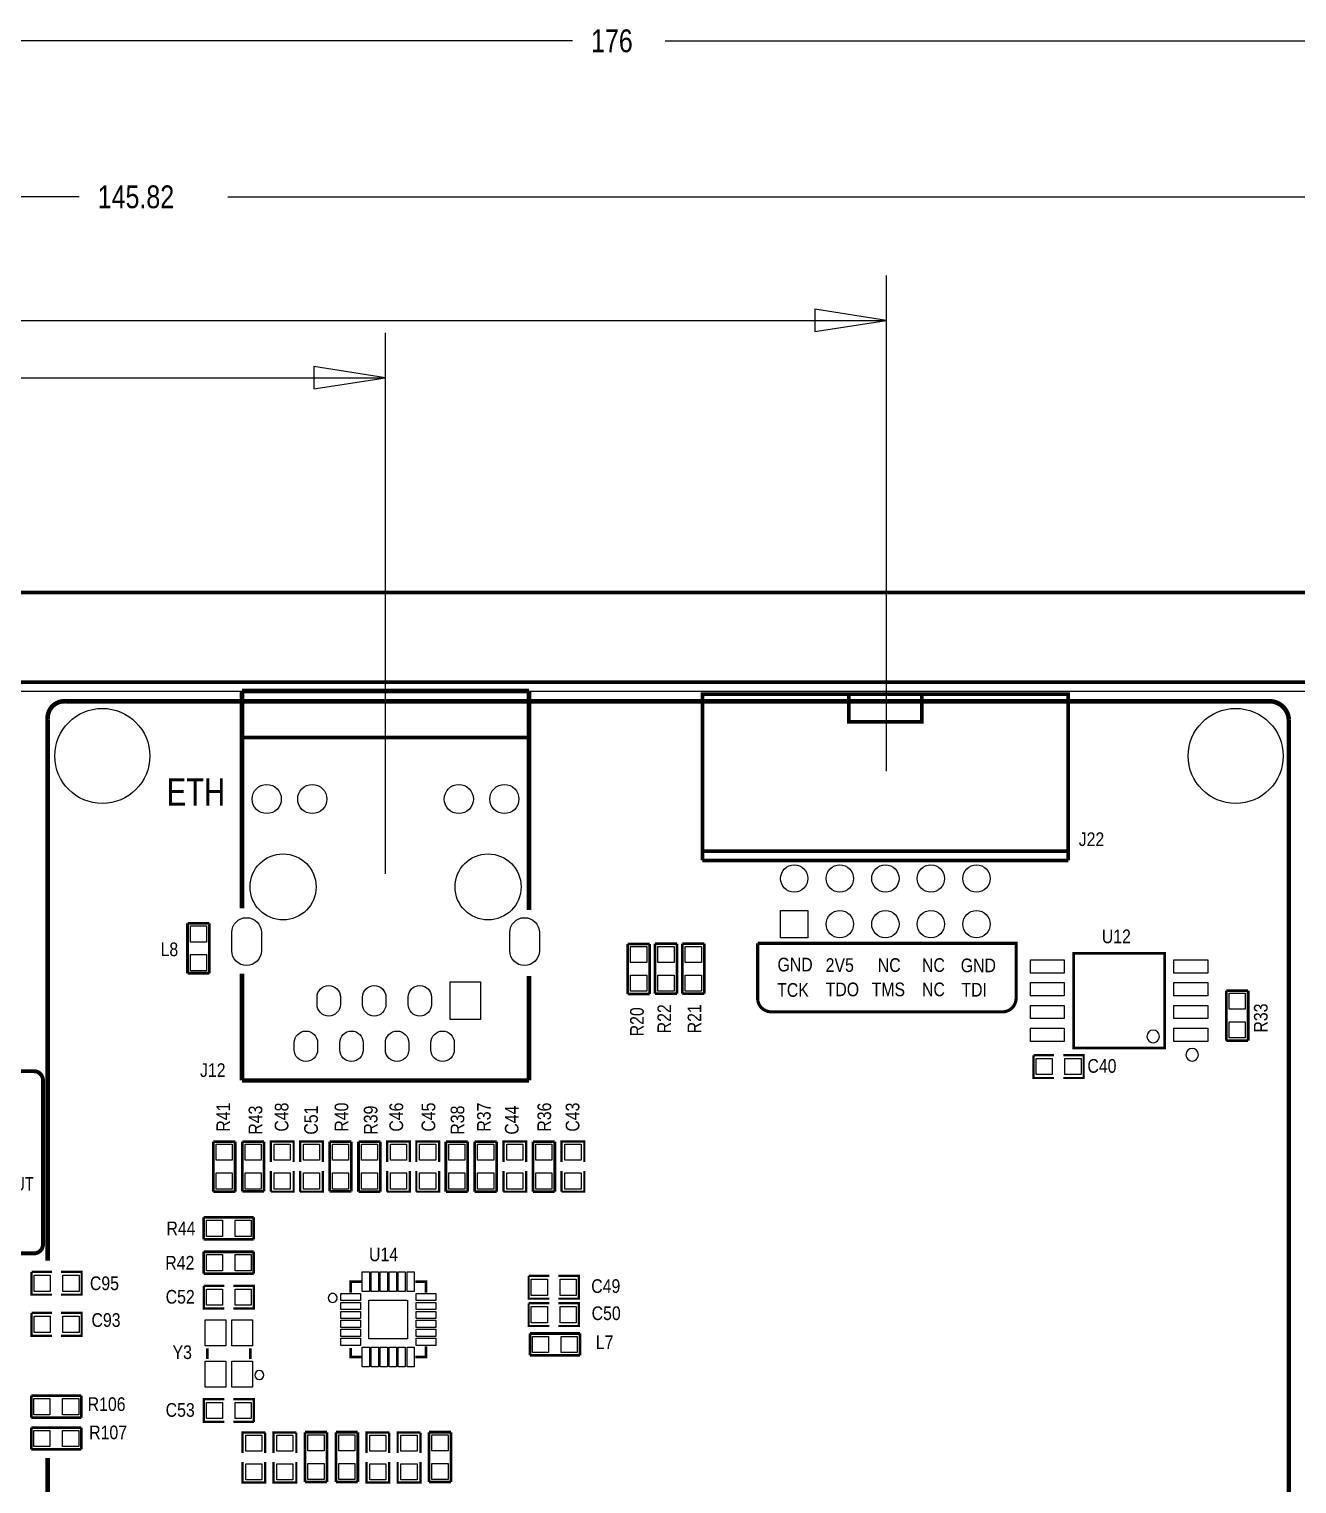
# Model space of a CAD drawing. Extents: x -25 to 204, y -24 to 158.
# Drawn here: x 52.4 to 123.1, y 75.3 to 156.4 of the extents above; entities that cross this region are included whole.
import ezdxf
from ezdxf.enums import TextEntityAlignment as Align

# ---------------------------------------------------------------- set-up
doc = ezdxf.new("R2010")
doc.units = 0
for name, color, linetype in [('BG_DESIGN_OUTLINE', 85, 'CONTINUOUS'), ('BG_DIMENSION', 2, 'CONTINUOUS'), ('BG_OUTLINE', 3, 'CONTINUOUS'), ('BG_SILKSCREEN_TOP', 7, 'CONTINUOUS'), ('PG_SILKSCREEN_TOP', 254, 'CONTINUOUS'), ('PIN_SOLDERMASK_TOP', 92, 'CONTINUOUS'), ('RD_SILKSCREEN_TOP', 7, 'CONTINUOUS'), ('RKI_ALL', 43, 'CONTINUOUS')]:
    doc.layers.add(name, color=color, linetype=linetype)

msp = doc.modelspace()

# ---------------------------------------------------------------- linework, layer by layer
at = {"layer": 'BG_DESIGN_OUTLINE'}
msp.add_lwpolyline([(0.007595, 117.940607), (0.007595, 2.004593, 0.414214), (2.039595, -0.027407), (173.975497, -0.027407, 0.414218), (176.007497, 2.004593), (176.007497, 117.940607, 0.414214), (173.975497, 119.972607), (2.039595, 119.972607, 0.414209)], format="xyb", close=True, dxfattribs=at)
at = {"layer": 'BG_DIMENSION'}
for points in [[(82.674993, 155.728187), (0.007595, 155.728187)], [(87.831193, 155.728187), (176.007497, 155.728187)], [(55.169587, 147.029907), (0.007595, 147.029907)], [(63.449987, 147.029907), (145.831611, 147.029907)], [(100.1776, 115.004799), (100.1776, 142.637307)], [(96.177608, 139.512294), (100.1776, 140.137109), (96.177608, 140.761999), (96.177608, 139.512294)], [(49.558702, 140.137109), (100.1776, 140.137109)], [(72.245195, 109.269505), (72.245195, 139.438101)], [(68.245203, 136.313189), (72.245195, 136.938004), (68.245203, 137.562793), (68.245203, 136.313189)], [(44.239409, 136.938004), (72.245195, 136.938004)]]:
    msp.add_lwpolyline(points, dxfattribs=at)
at = {"layer": 'BG_OUTLINE', "const_width": 0.2032}
for points in [[(173.975497, 119.972607), (173.975497, 121.472604), (176.007497, 121.472604), (176.007497, 123.956597, 0.414214), (174.991497, 124.972597), (1.023595, 124.972597, 0.414214), (0.007595, 123.956597), (0.007595, 121.472604), (2.039595, 121.472604), (2.039595, 119.972607)], [(0.007595, 117.940607), (0.007595, 2.004593, 0.414214), (2.039595, -0.027407), (173.975497, -0.027407, 0.414218), (176.007497, 2.004593), (176.007497, 117.940607, 0.414214), (173.975497, 119.972607), (2.039595, 119.972607, 0.414209), (0.007595, 117.940607)]]:
    msp.add_lwpolyline(points, format="xyb", dxfattribs=at)
at = {"layer": 'BG_SILKSCREEN_TOP'}
for points, const_width in [([(85.416593, 118.898899), (54.407587, 118.898899, 0.457842), (53.407589, 117.898901)], 0.254), ([(121.607605, 118.898899, -0.370521), (122.607603, 117.898901), (122.607603, 1.664995, -0.414214), (121.591603, 0.648995), (54.423589, 0.648995, -0.414223), (53.407589, 1.664995), (53.407589, 76.696087)], 0.254), ([(92.990899, 105.401897), (107.4039, 105.401897), (107.4039, 102.340893, -0.414214), (106.6419, 101.578893), (93.752899, 101.578893, -0.414201), (92.990899, 102.340893), (92.990899, 105.401897)], 0.174803), ([(48.013595, 98.270593), (52.635912, 98.270593, -0.414204), (53.143912, 97.762593), (53.143912, 88.618593, -0.414223), (52.635912, 88.110593), (48.013595, 88.110593)], 0.219989)]:
    msp.add_lwpolyline(points, format="xyb", dxfattribs=dict(at, const_width=const_width))
at = {"layer": 'BG_SILKSCREEN_TOP', "const_width": 0.254}
for points in [[(121.607605, 118.898899), (85.416593, 118.898899)], [(53.407589, 87.706505), (53.407589, 117.898901)]]:
    msp.add_lwpolyline(points, dxfattribs=at)
at = {"layer": 'PG_SILKSCREEN_TOP'}
for points, const_width in [([(64.245185, 119.467401), (80.245204, 119.467401)], 0.254), ([(64.245185, 107.344515), (64.245185, 119.467401)], 0.254), ([(80.245204, 119.467401), (80.245204, 107.250509)], 0.254), ([(89.914197, 110.028203), (89.914197, 119.299203), (110.314003, 119.299203), (110.314003, 110.028203)], 0.2032), ([(98.0821, 119.283201), (98.0821, 117.759201), (102.1461, 117.759201), (102.1461, 119.283201)], 0.2032), ([(64.245185, 116.872512), (80.245204, 116.872512)], 0.199898), ([(110.314003, 110.536203), (89.914197, 110.536203)], 0.2032), ([(110.314003, 110.028203), (89.914197, 110.028203)], 0.2032), ([(61.202799, 103.736597), (61.202799, 106.517897)], 0.1524), ([(61.202799, 106.517897), (62.421999, 106.517897)], 0.1524), ([(62.421999, 106.517897), (62.421999, 103.736597)], 0.1524), ([(85.748901, 102.582193), (85.748901, 105.363493)], 0.1524), ([(85.748901, 105.363493), (86.968101, 105.363493)], 0.1524), ([(86.968101, 105.363493), (86.968101, 102.582193)], 0.1524), ([(87.272901, 102.594893), (87.272901, 105.376193)], 0.1524), ([(87.272901, 105.376193), (88.492101, 105.376193)], 0.1524), ([(88.492101, 105.376193), (88.492101, 102.594893)], 0.1524), ([(88.796901, 102.594893), (88.796901, 105.376193)], 0.1524), ([(88.796901, 105.376193), (90.016101, 105.376193)], 0.1524), ([(90.016101, 105.376193), (90.016101, 102.594893)], 0.1524), ([(115.685595, 104.848914), (110.605595, 104.848914), (110.605595, 99.568711), (115.685595, 99.568711), (115.685595, 104.848914)], 0.1524), ([(62.421999, 103.736597), (61.202799, 103.736597)], 0.1524), ([(64.245185, 103.700301), (64.245185, 97.752408)], 0.254), ([(80.245204, 97.752408), (80.245204, 103.569516)], 0.254), ([(86.968101, 102.582193), (85.748901, 102.582193)], 0.1524), ([(88.492101, 102.594893), (87.272901, 102.594893)], 0.1524), ([(90.016101, 102.594893), (88.796901, 102.594893)], 0.1524), ([(119.123206, 99.978693), (119.123206, 102.759993)], 0.1524), ([(119.123206, 102.759993), (120.342406, 102.759993)], 0.1524), ([(120.342406, 102.759993), (120.342406, 99.978693)], 0.1524), ([(120.342406, 99.978693), (119.123206, 99.978693)], 0.1524), ([(109.519695, 97.892108), (108.376695, 97.892108), (108.376695, 99.162108)], 0.127), ([(108.376695, 99.162108), (109.519695, 99.162108)], 0.127), ([(110.027695, 99.162108), (111.170695, 99.162108), (111.170695, 97.892108), (110.027695, 97.892108)], 0.127), ([(64.245185, 97.752408), (80.245204, 97.752408)], 0.254), ([(62.641505, 91.553309), (62.641505, 94.334609)], 0.1524), ([(62.641505, 94.334609), (63.860705, 94.334609)], 0.1524), ([(63.860705, 94.334609), (63.860705, 91.553309)], 0.1524), ([(64.255904, 91.566009), (64.255904, 94.347309)], 0.1524), ([(64.255904, 94.347309), (65.475104, 94.347309)], 0.1524), ([(65.475104, 94.347309), (65.475104, 91.566009)], 0.1524), ([(65.851303, 93.204309), (65.851303, 94.347309), (67.121303, 94.347309), (67.121303, 93.204309)], 0.127), ([(67.478402, 93.204309), (67.478402, 94.347309), (68.748402, 94.347309), (68.748402, 93.204309)], 0.127), ([(69.124601, 91.566009), (69.124601, 94.347309)], 0.1524), ([(69.124601, 94.347309), (70.343801, 94.347309)], 0.1524), ([(70.343801, 94.347309), (70.343801, 91.566009)], 0.1524), ([(70.739, 91.553309), (70.739, 94.334609)], 0.1524), ([(70.739, 94.334609), (71.9582, 94.334609)], 0.1524), ([(71.9582, 94.334609), (71.9582, 91.553309)], 0.1524), ([(72.334399, 93.204309), (72.334399, 94.347309), (73.604399, 94.347309), (73.604399, 93.204309)], 0.127), ([(73.961193, 93.204309), (73.961193, 94.347309), (75.231193, 94.347309), (75.231193, 93.204309)], 0.127), ([(75.607393, 91.553309), (75.607393, 94.334609)], 0.1524), ([(75.607393, 94.334609), (76.826593, 94.334609)], 0.1524), ([(76.826593, 94.334609), (76.826593, 91.553309)], 0.1524), ([(77.221791, 91.553309), (77.221791, 94.334609)], 0.1524), ([(77.221791, 94.334609), (78.440991, 94.334609)], 0.1524), ([(78.440991, 94.334609), (78.440991, 91.553309)], 0.1524), ([(78.817191, 93.204309), (78.817191, 94.347309), (80.087191, 94.347309), (80.087191, 93.204309)], 0.127), ([(80.46339, 91.553309), (80.46339, 94.334609)], 0.1524), ([(80.46339, 94.334609), (81.68259, 94.334609)], 0.1524), ([(81.68259, 94.334609), (81.68259, 91.553309)], 0.1524), ([(82.058789, 93.204309), (82.058789, 94.347309), (83.328789, 94.347309), (83.328789, 93.204309)], 0.127), ([(67.121303, 92.696309), (67.121303, 91.553309), (65.851303, 91.553309)], 0.127), ([(65.851303, 91.553309), (65.851303, 92.696309)], 0.127), ([(68.748402, 92.696309), (68.748402, 91.553309), (67.478402, 91.553309)], 0.127), ([(67.478402, 91.553309), (67.478402, 92.696309)], 0.127), ([(73.604399, 92.696309), (73.604399, 91.553309), (72.334399, 91.553309)], 0.127), ([(72.334399, 91.553309), (72.334399, 92.696309)], 0.127), ([(75.231193, 92.696309), (75.231193, 91.553309), (73.961193, 91.553309)], 0.127), ([(73.961193, 91.553309), (73.961193, 92.696309)], 0.127), ([(80.087191, 92.696309), (80.087191, 91.553309), (78.817191, 91.553309)], 0.127), ([(78.817191, 91.553309), (78.817191, 92.696309)], 0.127), ([(83.328789, 92.696309), (83.328789, 91.553309), (82.058789, 91.553309)], 0.127), ([(82.058789, 91.553309), (82.058789, 92.696309)], 0.127), ([(63.860705, 91.553309), (62.641505, 91.553309)], 0.1524), ([(65.475104, 91.566009), (64.255904, 91.566009)], 0.1524), ([(70.343801, 91.566009), (69.124601, 91.566009)], 0.1524), ([(71.9582, 91.553309), (70.739, 91.553309)], 0.1524), ([(76.826593, 91.553309), (75.607393, 91.553309)], 0.1524), ([(78.440991, 91.553309), (77.221791, 91.553309)], 0.1524), ([(81.68259, 91.553309), (80.46339, 91.553309)], 0.1524), ([(62.110595, 88.897993), (62.110595, 90.117193)], 0.1524), ([(62.110595, 90.117193), (64.891895, 90.117193)], 0.1524), ([(64.891895, 90.117193), (64.891895, 88.897993)], 0.1524), ([(64.891895, 88.897993), (62.110595, 88.897993)], 0.1524), ([(62.110595, 86.979811), (62.110595, 88.199011)], 0.1524), ([(62.110595, 88.199011), (64.891895, 88.199011)], 0.1524), ([(64.891895, 88.199011), (64.891895, 86.979811)], 0.1524), ([(53.650591, 85.807499), (52.507591, 85.807499), (52.507591, 87.077499)], 0.127), ([(52.507591, 87.077499), (53.650591, 87.077499)], 0.127), ([(54.158591, 87.077499), (55.301591, 87.077499), (55.301591, 85.807499), (54.158591, 85.807499)], 0.127), ([(64.891895, 86.979811), (62.110595, 86.979811)], 0.1524), ([(81.3689, 85.585808), (80.2259, 85.585808), (80.2259, 86.855808)], 0.127), ([(80.2259, 86.855808), (81.3689, 86.855808)], 0.127), ([(81.8769, 86.855808), (83.0199, 86.855808), (83.0199, 85.585808), (81.8769, 85.585808)], 0.127), ([(63.253112, 85.029802), (62.110112, 85.029802), (62.110112, 86.299802)], 0.127), ([(62.110112, 86.299802), (63.253112, 86.299802)], 0.127), ([(63.761112, 86.299802), (64.904112, 86.299802), (64.904112, 85.029802), (63.761112, 85.029802)], 0.127), ([(70.897598, 86.527589), (70.297599, 86.527589), (70.297599, 85.92759)], 0.150012), ([(74.49759, 85.92759), (74.49759, 86.527589), (73.897592, 86.527589)], 0.150012), ([(81.3689, 84.061808), (80.2259, 84.061808), (80.2259, 85.331808)], 0.127), ([(80.2259, 85.331808), (81.3689, 85.331808)], 0.127), ([(81.8769, 85.331808), (83.0199, 85.331808), (83.0199, 84.061808), (81.8769, 84.061808)], 0.127), ([(53.650591, 83.518502), (52.507591, 83.518502), (52.507591, 84.788502)], 0.127), ([(52.507591, 84.788502), (53.650591, 84.788502)], 0.127), ([(54.158591, 84.788502), (55.301591, 84.788502), (55.301591, 83.518502), (54.158591, 83.518502)], 0.127), ([(80.303599, 83.644689), (83.084899, 83.644689)], 0.1524), ([(80.303599, 82.425489), (80.303599, 83.644689)], 0.1524), ([(83.084899, 83.644689), (83.084899, 82.425489)], 0.1524), ([(62.307597, 82.222594), (62.307597, 82.822593)], 0.150012), ([(64.707592, 82.222594), (64.707592, 82.822593)], 0.150012), ([(70.297599, 82.827597), (70.297599, 82.327598), (70.897598, 82.327598)], 0.150012), ([(73.897592, 82.327598), (74.49759, 82.327598), (74.49759, 82.927596)], 0.150012), ([(83.084899, 82.425489), (80.303599, 82.425489)], 0.1524), ([(52.501013, 80.171011), (55.282313, 80.171011)], 0.1524), ([(52.501013, 78.951811), (52.501013, 80.171011)], 0.1524), ([(55.282313, 80.171011), (55.282313, 78.951811)], 0.1524), ([(63.253595, 78.712593), (62.110595, 78.712593), (62.110595, 79.982593), (63.253595, 79.982593)], 0.127), ([(63.761595, 79.982593), (64.904595, 79.982593), (64.904595, 78.712593)], 0.127), ([(55.282313, 78.951811), (52.501013, 78.951811)], 0.1524), ([(64.904595, 78.712593), (63.761595, 78.712593)], 0.127), ([(52.501013, 78.399411), (55.282313, 78.399411)], 0.1524), ([(52.501013, 77.180211), (52.501013, 78.399411)], 0.1524), ([(55.282313, 78.399411), (55.282313, 77.180211)], 0.1524), ([(64.263499, 76.97851), (64.263499, 78.12151), (65.533499, 78.12151)], 0.127), ([(65.533499, 78.12151), (65.533499, 76.97851)], 0.127), ([(65.999893, 76.97851), (65.999893, 78.12151), (67.269893, 78.12151)], 0.127), ([(67.269893, 78.12151), (67.269893, 76.97851)], 0.127), ([(67.755287, 75.359489), (67.755287, 78.140789)], 0.1524), ([(67.755287, 78.140789), (68.974487, 78.140789)], 0.1524), ([(68.974487, 78.140789), (68.974487, 75.359489)], 0.1524), ([(69.479211, 75.359489), (69.479211, 78.140789)], 0.1524), ([(69.479211, 78.140789), (70.698411, 78.140789)], 0.1524), ([(70.698411, 78.140789), (70.698411, 75.359489)], 0.1524), ([(71.183805, 76.97851), (71.183805, 78.12151), (72.453805, 78.12151)], 0.127), ([(72.453805, 78.12151), (72.453805, 76.97851)], 0.127), ([(72.920098, 76.97851), (72.920098, 78.12151), (74.190098, 78.12151)], 0.127), ([(74.190098, 78.12151), (74.190098, 76.97851)], 0.127), ([(74.675492, 75.359489), (74.675492, 78.140789)], 0.1524), ([(74.675492, 78.140789), (75.894692, 78.140789)], 0.1524), ([(75.894692, 78.140789), (75.894692, 75.359489)], 0.1524), ([(55.282313, 77.180211), (52.501013, 77.180211)], 0.1524), ([(65.533499, 76.47051), (65.533499, 75.32751), (64.263499, 75.32751), (64.263499, 76.47051)], 0.127), ([(67.269893, 76.47051), (67.269893, 75.32751), (65.999893, 75.32751), (65.999893, 76.47051)], 0.127), ([(72.453805, 76.47051), (72.453805, 75.32751), (71.183805, 75.32751), (71.183805, 76.47051)], 0.127), ([(74.190098, 76.47051), (74.190098, 75.32751), (72.920098, 75.32751), (72.920098, 76.47051)], 0.127), ([(68.974487, 75.359489), (67.755287, 75.359489)], 0.1524), ([(70.698411, 75.359489), (69.479211, 75.359489)], 0.1524), ([(75.894692, 75.359489), (74.675492, 75.359489)], 0.1524)]:
    msp.add_lwpolyline(points, dxfattribs=dict(at, const_width=const_width))
for points in [[(115.395578, 100.208817, 1), (114.695613, 100.208809, 1)], [(117.571012, 99.187025, 1), (116.87101, 99.187018, 1)], [(69.547588, 85.627591, 1), (69.047602, 85.627596, 1)], [(65.457578, 81.322596, 1), (64.957611, 81.322591, 1)]]:
    msp.add_lwpolyline(points, format="xyb", close=True, dxfattribs=at)
at = {"layer": 'PIN_SOLDERMASK_TOP'}
for points in [[(94.2721, 105.710203), (94.2721, 107.234203), (95.7961, 107.234203), (95.7961, 105.710203)], [(62.262347, 105.471049), (61.36245, 105.471049), (61.36245, 106.370946), (62.262347, 106.370946)], [(62.262347, 103.870849), (61.36245, 103.870849), (61.36245, 104.770746), (62.262347, 104.770746)], [(85.908553, 105.229241), (86.80845, 105.229241), (86.80845, 104.329344), (85.908553, 104.329344)], [(88.33245, 104.329344), (87.432553, 104.329344), (87.432553, 105.229241), (88.33245, 105.229241)], [(89.85645, 104.329344), (88.956553, 104.329344), (88.956553, 105.229241), (89.85645, 105.229241)], [(108.205803, 104.482113), (110.085403, 104.482113), (110.085403, 103.745513), (108.205803, 103.745513)], [(116.205787, 104.482113), (118.085387, 104.482113), (118.085387, 103.745513), (116.205787, 103.745513)], [(75.845289, 101.147347), (75.845289, 103.247444), (77.545286, 103.247444), (77.545286, 101.147347)], [(85.908553, 103.629041), (86.80845, 103.629041), (86.80845, 102.729144), (85.908553, 102.729144)], [(88.33245, 102.729144), (87.432553, 102.729144), (87.432553, 103.629041), (88.33245, 103.629041)], [(89.85645, 102.729144), (88.956553, 102.729144), (88.956553, 103.629041), (89.85645, 103.629041)], [(108.205803, 103.212113), (110.085403, 103.212113), (110.085403, 102.475513), (108.205803, 102.475513)], [(116.205787, 103.212113), (118.085387, 103.212113), (118.085387, 102.475513), (116.205787, 102.475513)], [(119.282858, 102.625741), (120.182754, 102.625741), (120.182754, 101.725844), (119.282858, 101.725844)], [(108.205803, 101.942113), (110.085403, 101.942113), (110.085403, 101.205513), (108.205803, 101.205513)], [(116.205787, 101.942113), (118.085387, 101.942113), (118.085387, 101.205513), (116.205787, 101.205513)], [(108.205803, 100.672113), (110.085403, 100.672113), (110.085403, 99.935513), (108.205803, 99.935513)], [(116.205787, 100.672113), (118.085387, 100.672113), (118.085387, 99.935513), (116.205787, 99.935513)], [(119.282858, 101.025541), (120.182754, 101.025541), (120.182754, 100.125644), (119.282858, 100.125644)], [(108.523634, 98.077147), (108.523634, 98.977044), (109.42353, 98.977044), (109.42353, 98.077147)], [(110.123834, 98.077147), (110.123834, 98.977044), (111.02373, 98.977044), (111.02373, 98.077147)], [(62.801157, 94.200358), (63.701054, 94.200358), (63.701054, 93.300461), (62.801157, 93.300461)], [(65.315452, 93.300461), (64.415556, 93.300461), (64.415556, 94.200358), (65.315452, 94.200358)], [(66.936252, 93.300461), (66.036355, 93.300461), (66.036355, 94.200358), (66.936252, 94.200358)], [(68.56335, 93.300461), (67.663454, 93.300461), (67.663454, 94.200358), (68.56335, 94.200358)], [(70.18415, 93.300461), (69.284253, 93.300461), (69.284253, 94.200358), (70.18415, 94.200358)], [(70.898652, 94.200358), (71.798548, 94.200358), (71.798548, 93.300461), (70.898652, 93.300461)], [(73.419348, 93.300461), (72.519451, 93.300461), (72.519451, 94.200358), (73.419348, 94.200358)], [(75.046142, 93.300461), (74.146245, 93.300461), (74.146245, 94.200358), (75.046142, 94.200358)], [(75.767044, 94.200358), (76.666941, 94.200358), (76.666941, 93.300461), (75.767044, 93.300461)], [(77.381443, 94.200358), (78.28134, 94.200358), (78.28134, 93.300461), (77.381443, 93.300461)], [(79.902139, 93.300461), (79.002242, 93.300461), (79.002242, 94.200358), (79.902139, 94.200358)], [(80.623042, 94.200358), (81.522938, 94.200358), (81.522938, 93.300461), (80.623042, 93.300461)], [(83.143738, 93.300461), (82.243841, 93.300461), (82.243841, 94.200358), (83.143738, 94.200358)], [(62.801157, 92.600158), (63.701054, 92.600158), (63.701054, 91.700261), (62.801157, 91.700261)], [(65.315452, 91.700261), (64.415556, 91.700261), (64.415556, 92.600158), (65.315452, 92.600158)], [(66.936252, 91.700261), (66.036355, 91.700261), (66.036355, 92.600158), (66.936252, 92.600158)], [(68.56335, 91.700261), (67.663454, 91.700261), (67.663454, 92.600158), (68.56335, 92.600158)], [(70.18415, 91.700261), (69.284253, 91.700261), (69.284253, 92.600158), (70.18415, 92.600158)], [(70.898652, 92.600158), (71.798548, 92.600158), (71.798548, 91.700261), (70.898652, 91.700261)], [(73.419348, 91.700261), (72.519451, 91.700261), (72.519451, 92.600158), (73.419348, 92.600158)], [(75.046142, 91.700261), (74.146245, 91.700261), (74.146245, 92.600158), (75.046142, 92.600158)], [(75.767044, 92.600158), (76.666941, 92.600158), (76.666941, 91.700261), (75.767044, 91.700261)], [(77.381443, 92.600158), (78.28134, 92.600158), (78.28134, 91.700261), (77.381443, 91.700261)], [(79.902139, 91.700261), (79.002242, 91.700261), (79.002242, 92.600158), (79.902139, 92.600158)], [(80.623042, 92.600158), (81.522938, 92.600158), (81.522938, 91.700261), (80.623042, 91.700261)], [(83.143738, 91.700261), (82.243841, 91.700261), (82.243841, 92.600158), (83.143738, 92.600158)], [(63.157443, 89.957542), (63.157443, 89.057645), (62.257546, 89.057645), (62.257546, 89.957542)], [(64.757643, 89.957542), (64.757643, 89.057645), (63.857746, 89.057645), (63.857746, 89.957542)], [(63.157443, 88.039359), (63.157443, 87.139462), (62.257546, 87.139462), (62.257546, 88.039359)], [(64.757643, 88.039359), (64.757643, 87.139462), (63.857746, 87.139462), (63.857746, 88.039359)], [(52.65453, 85.992538), (52.65453, 86.892435), (53.554427, 86.892435), (53.554427, 85.992538)], [(54.25473, 85.992538), (54.25473, 86.892435), (55.154627, 86.892435), (55.154627, 85.992538)], [(70.947686, 85.977628), (70.947686, 87.077728), (71.347686, 87.077728), (71.347686, 85.977628)], [(71.447508, 85.977628), (71.447508, 87.077728), (71.847507, 87.077728), (71.847507, 85.977628)], [(71.947684, 85.977628), (71.947684, 87.077728), (72.347684, 87.077728), (72.347684, 85.977628)], [(72.447506, 85.977628), (72.447506, 87.077728), (72.847505, 87.077728), (72.847505, 85.977628)], [(72.947682, 85.977628), (72.947682, 87.077728), (73.347682, 87.077728), (73.347682, 85.977628)], [(73.447504, 85.977628), (73.447504, 87.077728), (73.847503, 87.077728), (73.847503, 85.977628)], [(62.257051, 85.214841), (62.257051, 86.114738), (63.156948, 86.114738), (63.156948, 85.214841)], [(63.857251, 85.214841), (63.857251, 86.114738), (64.757148, 86.114738), (64.757148, 85.214841)], [(80.372839, 85.770847), (80.372839, 86.670744), (81.272736, 86.670744), (81.272736, 85.770847)], [(81.973039, 85.770847), (81.973039, 86.670744), (82.872936, 86.670744), (82.872936, 85.770847)], [(69.747435, 85.477502), (69.747435, 85.877502), (70.847534, 85.877502), (70.847534, 85.477502)], [(69.747435, 84.977681), (69.747435, 85.37768), (70.847534, 85.37768), (70.847534, 84.977681)], [(71.32259, 83.352589), (71.32259, 85.502598), (73.472599, 85.502598), (73.472599, 83.352589)], [(73.94763, 85.477502), (73.94763, 85.877502), (75.047729, 85.877502), (75.047729, 85.477502)], [(73.94763, 84.977681), (73.94763, 85.37768), (75.047729, 85.37768), (75.047729, 84.977681)], [(52.65453, 83.703541), (52.65453, 84.603438), (53.554427, 84.603438), (53.554427, 83.703541)], [(54.25473, 83.703541), (54.25473, 84.603438), (55.154627, 84.603438), (55.154627, 83.703541)], [(63.332589, 82.947599), (62.182578, 82.947599), (62.182578, 84.397609), (63.332589, 84.397609)], [(64.832611, 82.947599), (63.682601, 82.947599), (63.682601, 84.397609), (64.832611, 84.397609)], [(69.747435, 84.477504), (69.747435, 84.877504), (70.847534, 84.877504), (70.847534, 84.477504)], [(69.747435, 83.977683), (69.747435, 84.377682), (70.847534, 84.377682), (70.847534, 83.977683)], [(73.94763, 84.477504), (73.94763, 84.877504), (75.047729, 84.877504), (75.047729, 84.477504)], [(73.94763, 83.977683), (73.94763, 84.377682), (75.047729, 84.377682), (75.047729, 83.977683)], [(80.372839, 84.246847), (80.372839, 85.146744), (81.272736, 85.146744), (81.272736, 84.246847)], [(81.973039, 84.246847), (81.973039, 85.146744), (82.872936, 85.146744), (82.872936, 84.246847)], [(69.747435, 83.477506), (69.747435, 83.877506), (70.847534, 83.877506), (70.847534, 83.477506)], [(73.94763, 83.477506), (73.94763, 83.877506), (75.047729, 83.877506), (75.047729, 83.477506)], [(69.747435, 82.977685), (69.747435, 83.377684), (70.847534, 83.377684), (70.847534, 82.977685)], [(70.947686, 81.777434), (70.947686, 82.877533), (71.347686, 82.877533), (71.347686, 81.777434)], [(71.447508, 81.777434), (71.447508, 82.877533), (71.847507, 82.877533), (71.847507, 81.777434)], [(71.947684, 81.777434), (71.947684, 82.877533), (72.347684, 82.877533), (72.347684, 81.777434)], [(72.447506, 81.777434), (72.447506, 82.877533), (72.847505, 82.877533), (72.847505, 81.777434)], [(72.947682, 81.777434), (72.947682, 82.877533), (73.347682, 82.877533), (73.347682, 81.777434)], [(73.447504, 81.777434), (73.447504, 82.877533), (73.847503, 82.877533), (73.847503, 81.777434)], [(73.94763, 82.977685), (73.94763, 83.377684), (75.047729, 83.377684), (75.047729, 82.977685)], [(80.437838, 82.585128), (80.437838, 83.485025), (81.337734, 83.485025), (81.337734, 82.585128)], [(82.038038, 82.585128), (82.038038, 83.485025), (82.937934, 83.485025), (82.937934, 82.585128)], [(63.332589, 80.647578), (62.182578, 80.647578), (62.182578, 82.097588), (63.332589, 82.097588)], [(64.832611, 80.647578), (63.682601, 80.647578), (63.682601, 82.097588), (64.832611, 82.097588)], [(52.635252, 79.11145), (52.635252, 80.011346), (53.535148, 80.011346), (53.535148, 79.11145)], [(54.235452, 79.11145), (54.235452, 80.011346), (55.135348, 80.011346), (55.135348, 79.11145)], [(63.157443, 79.797542), (63.157443, 78.897645), (62.257546, 78.897645), (62.257546, 79.797542)], [(64.757643, 79.797542), (64.757643, 78.897645), (63.857746, 78.897645), (63.857746, 79.797542)], [(52.635252, 77.33985), (52.635252, 78.239747), (53.535148, 78.239747), (53.535148, 77.33985)], [(54.235452, 77.33985), (54.235452, 78.239747), (55.135348, 78.239747), (55.135348, 77.33985)], [(64.44855, 77.974558), (65.348447, 77.974558), (65.348447, 77.074662), (64.44855, 77.074662)], [(66.184945, 77.974558), (67.084842, 77.974558), (67.084842, 77.074662), (66.184945, 77.074662)], [(68.814836, 77.09394), (67.914939, 77.09394), (67.914939, 77.993837), (68.814836, 77.993837)], [(70.538759, 77.09394), (69.638863, 77.09394), (69.638863, 77.993837), (70.538759, 77.993837)], [(71.368857, 77.974558), (72.268753, 77.974558), (72.268753, 77.074662), (71.368857, 77.074662)], [(73.10515, 77.974558), (74.005046, 77.974558), (74.005046, 77.074662), (73.10515, 77.074662)], [(75.73504, 77.09394), (74.835144, 77.09394), (74.835144, 77.993837), (75.73504, 77.993837)], [(64.44855, 76.374358), (65.348447, 76.374358), (65.348447, 75.474462), (64.44855, 75.474462)], [(66.184945, 76.374358), (67.084842, 76.374358), (67.084842, 75.474462), (66.184945, 75.474462)], [(68.814836, 75.49374), (67.914939, 75.49374), (67.914939, 76.393637), (68.814836, 76.393637)], [(70.538759, 75.49374), (69.638863, 75.49374), (69.638863, 76.393637), (70.538759, 76.393637)], [(71.368857, 76.374358), (72.268753, 76.374358), (72.268753, 75.474462), (71.368857, 75.474462)], [(73.10515, 76.374358), (74.005046, 76.374358), (74.005046, 75.474462), (73.10515, 75.474462)], [(75.73504, 75.49374), (74.835144, 75.49374), (74.835144, 76.393637), (75.73504, 76.393637)]]:
    msp.add_lwpolyline(points, close=True, dxfattribs=at)
for points in [[(65.320697, 106.005401), (65.320697, 104.989401, -1), (63.669697, 104.989401), (63.669697, 106.005401, -1)], [(80.820692, 106.005401), (80.820692, 104.989401, -1), (79.169692, 104.989401), (79.169692, 106.005401, -1)], [(69.725299, 102.397408), (69.725299, 101.997408, -1), (68.425301, 101.997408), (68.425301, 102.397408, -1)], [(72.265299, 102.397408), (72.265299, 101.997408, -1), (70.965301, 101.997408), (70.965301, 102.397408, -1)], [(74.805299, 102.397408), (74.805299, 101.997408, -1), (73.505301, 101.997408), (73.505301, 102.397408, -1)], [(68.455299, 99.857408), (68.455299, 99.457408, -1), (67.155301, 99.457408), (67.155301, 99.857408, -1)], [(70.995299, 99.857408), (70.995299, 99.457408, -1), (69.695301, 99.457408), (69.695301, 99.857408, -1)], [(73.535299, 99.857408), (73.535299, 99.457408, -1), (72.235301, 99.457408), (72.235301, 99.857408, -1)], [(76.075299, 99.857408), (76.075299, 99.457408, -1), (74.775301, 99.457408), (74.775301, 99.857408, -1)]]:
    msp.add_lwpolyline(points, format="xyb", close=True, dxfattribs=at)
for centre, radius in [((56.452795, 115.850187), 2.649995), ((119.647995, 115.850187), 2.649995), ((65.620087, 113.447297), 0.813549), ((68.160087, 113.447297), 0.813549), ((76.330302, 113.447297), 0.813549), ((78.870302, 113.447297), 0.813549), ((66.530195, 108.547408), 1.8415), ((77.960195, 108.547408), 1.8415), ((95.0341, 109.012203), 0.762), ((97.5741, 109.012203), 0.762), ((100.1141, 109.012203), 0.762), ((102.6541, 109.012203), 0.762), ((105.1941, 109.012203), 0.762), ((97.5741, 106.472203), 0.762), ((100.1141, 106.472203), 0.762), ((102.6541, 106.472203), 0.762), ((105.1941, 106.472203), 0.762)]:
    msp.add_circle(centre, radius, dxfattribs=at)
at = {"layer": 'RKI_ALL'}
msp.add_lwpolyline([(0.515595, 2.004593), (0.515595, 117.940607, -0.414207), (2.039595, 119.464607), (173.975497, 119.464607, -0.414214), (175.499497, 117.940607), (175.499497, 2.004593, -0.41422), (173.975497, 0.480593), (2.039595, 0.480593, -0.414214)], format="xyb", close=True, dxfattribs=at)

# ---------------------------------------------------------------- texts
at = {"layer": 'BG_DIMENSION', "width": 0.82}
for s, p in [('176', (83.703693, 155.093187)), ('145.82', (56.198287, 146.394907))]:
    msp.add_text(s, height=1.27, dxfattribs=at).set_placement(p)
at = {"layer": 'BG_SILKSCREEN_TOP'}
for s, height, width, p in [('ETH', 1.524, 0.8, (60.044305, 113.078489)), ('GND', 0.762, 0.866667, (94.099101, 103.833193)), ('2V5', 0.762, 0.866667, (96.785201, 103.808301)), ('NC', 0.762, 0.866667, (99.690707, 103.808301)), ('NC', 0.762, 0.866667, (102.156489, 103.808301)), ('GND', 0.762, 0.866667, (104.316505, 103.789201)), ('TCK', 0.762, 0.866667, (94.080101, 102.418591)), ('TDO', 0.762, 0.866667, (96.785201, 102.451205)), ('TMS', 0.762, 0.866667, (99.346791, 102.451891)), ('NC', 0.762, 0.866667, (102.156489, 102.451205)), ('TDI', 0.762, 0.866667, (104.354909, 102.432104)), ('DAC_AOUT', 0.762, 0.8, (48.19269, 91.599512))]:
    msp.add_text(s, height=height, dxfattribs=dict(at, width=width)).set_placement(p)
at = {"layer": 'RD_SILKSCREEN_TOP', "width": 0.866667}
for s, p in [('J22', (110.894089, 110.827109)), ('U12', (112.182097, 105.408501)), ('J12', (61.898505, 97.948801)), ('C40', (111.379508, 98.182913)), ('R44', (60.027795, 89.124511)), ('U14', (71.326502, 87.675212)), ('R42', (59.963812, 87.206099)), ('C52', (59.985097, 85.308694)), ('Y3', (60.368891, 82.217793)), ('L7', (83.970393, 82.772199)), ('R106', (55.636211, 79.323692)), ('C53', (59.985097, 78.998597)), ('R107', (55.721504, 77.746098))]:
    msp.add_text(s, height=0.762, dxfattribs=at).set_placement(p)
for s, p in [('L8', (60.193199, 104.685313)), ('C95', (56.571591, 86.061499)), ('C49', (84.524596, 85.906102)), ('C93', (56.659501, 84.013497)), ('C50', (84.545907, 84.392491))]:
    msp.add_text(s, height=0.762, dxfattribs=at).set_placement(p, align=Align.CENTER)
for s, p in [('R20', (86.64321, 100.214709)), ('R33', (121.425487, 100.424488)), ('R43', (65.369211, 94.731307)), ('C51', (68.471009, 94.731307)), ('R39', (71.797393, 94.731307)), ('R38', (76.636905, 94.731307)), ('C44', (79.664103, 94.731307))]:
    msp.add_text(s, height=0.762, rotation=90, dxfattribs=at).set_placement(p)
for s, p in [('R22', (88.167693, 101.192609)), ('R21', (89.850189, 101.192609)), ('R41', (63.578003, 95.709207)), ('C48', (66.829407, 95.709207)), ('R40', (70.170497, 95.709207)), ('C46', (73.225889, 95.709207)), ('C45', (75.016589, 95.709207)), ('R37', (78.107794, 95.709207)), ('R36', (81.476088, 95.709207)), ('C43', (83.053707, 95.709207))]:
    msp.add_text(s, height=0.762, rotation=90, dxfattribs=at).set_placement(p, align=Align.CENTER)

doc.saveas('drawing.dxf')
